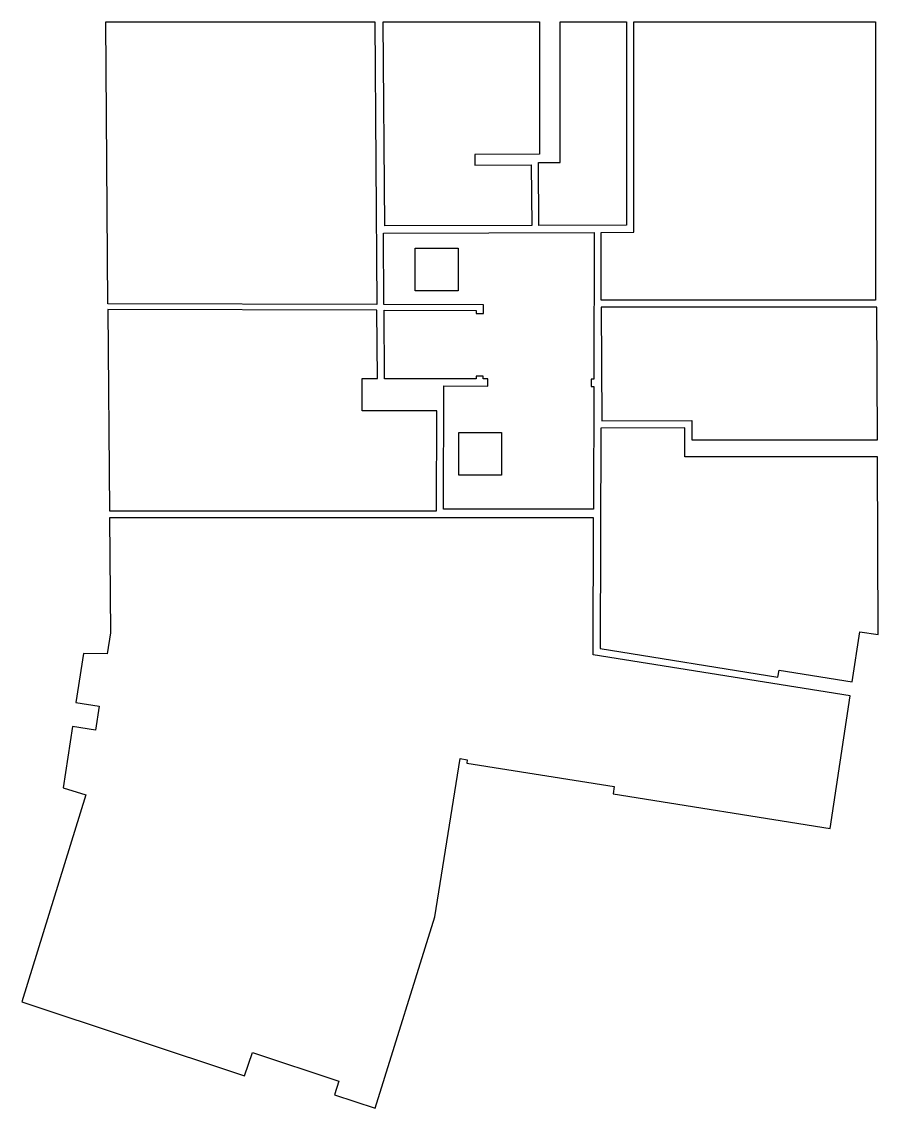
# Model space of a CAD drawing. Header units: metres. Extents: x 6525.7 to 6537.7, y 2908 to 2923.2.
import ezdxf

# ---------------------------------------------------------------- set-up
doc = ezdxf.new("R2010")
doc.units = ezdxf.units.M
doc.layers.add('AREE LEONARDO', color=5, linetype='Continuous')

msp = doc.modelspace()

# ---------------------------------------------------------------- linework, layer by layer
at = {"layer": 'AREE LEONARDO', "color": 5}
for points in [[(6526.879, 2923.218), (6530.649, 2923.218), (6530.679, 2919.257), (6526.909, 2919.268)], [(6534.279, 2923.218), (6537.669, 2923.218), (6537.669, 2919.319), (6533.825, 2919.319), (6533.825, 2920.267), (6534.279, 2920.269)], [(6534.995, 2917.53), (6533.819, 2917.525), (6533.81, 2914.435), (6536.301, 2914.036), (6536.317, 2914.135), (6537.344, 2913.971), (6537.451, 2914.671), (6537.708, 2914.631), (6537.697, 2917.121), (6534.997, 2917.121)], [(6537.314, 2913.773), (6533.71, 2914.35), (6533.716, 2916.267), (6526.932, 2916.267), (6526.945, 2914.657), (6526.9, 2914.364), (6526.567, 2914.366), (6526.457, 2913.68), (6526.788, 2913.627), (6526.734, 2913.291), (6526.411, 2913.343), (6526.28, 2912.486), (6526.598, 2912.387), (6525.701, 2909.488), (6528.825, 2908.448), (6528.934, 2908.777), (6530.147, 2908.374), (6530.085, 2908.185), (6530.656, 2907.995), (6531.492, 2910.675), (6531.847, 2912.894), (6531.946, 2912.878), (6531.938, 2912.832), (6534.006, 2912.501), (6533.99, 2912.402), (6537.032, 2911.915)]]:
    msp.add_lwpolyline(points, close=True, dxfattribs=at)
at = {"layer": 'AREE LEONARDO', "color": 3}
for points in [[(6530.769, 2923.218), (6532.958, 2923.218), (6532.958, 2921.365), (6532.053, 2921.358), (6532.054, 2921.208), (6532.844, 2921.214), (6532.851, 2920.364), (6530.791, 2920.357)], [(6533.247, 2923.218), (6534.179, 2923.218), (6534.179, 2920.368), (6532.951, 2920.364), (6532.944, 2921.245), (6533.247, 2921.247)], [(6526.91, 2919.188), (6526.932, 2916.367), (6531.515, 2916.367), (6531.518, 2917.765), (6530.471, 2917.768), (6530.471, 2918.218), (6530.688, 2918.218), (6530.68, 2919.177)], [(6533.825, 2919.219), (6533.832, 2917.625), (6535.094, 2917.631), (6535.096, 2917.361), (6537.696, 2917.361), (6537.687, 2919.219)]]:
    msp.add_lwpolyline(points, close=True, dxfattribs=at)
at = {"layer": 'AREE LEONARDO', "color": 6}
msp.add_lwpolyline([(6530.772, 2920.257), (6533.725, 2920.267), (6533.721, 2918.208), (6533.684, 2918.209), (6533.684, 2918.109), (6533.721, 2918.108), (6533.716, 2916.387), (6531.615, 2916.387), (6531.619, 2918.115), (6532.234, 2918.113), (6532.234, 2918.213), (6532.169, 2918.213), (6532.169, 2918.251), (6532.069, 2918.251), (6532.069, 2918.213), (6530.788, 2918.217), (6530.78, 2919.176), (6532.072, 2919.172), (6532.072, 2919.131), (6532.172, 2919.131), (6532.172, 2919.252), (6530.779, 2919.256)], close=True, dxfattribs=at)
at = {"layer": 'AREE LEONARDO', "color": 1}
for points in [[(6531.218, 2920.048), (6531.818, 2920.048), (6531.818, 2919.448), (6531.218, 2919.448)], [(6531.827, 2917.465), (6532.427, 2917.465), (6532.427, 2916.865), (6531.827, 2916.865)]]:
    msp.add_lwpolyline(points, close=True, dxfattribs=at)

doc.saveas('drawing.dxf')
